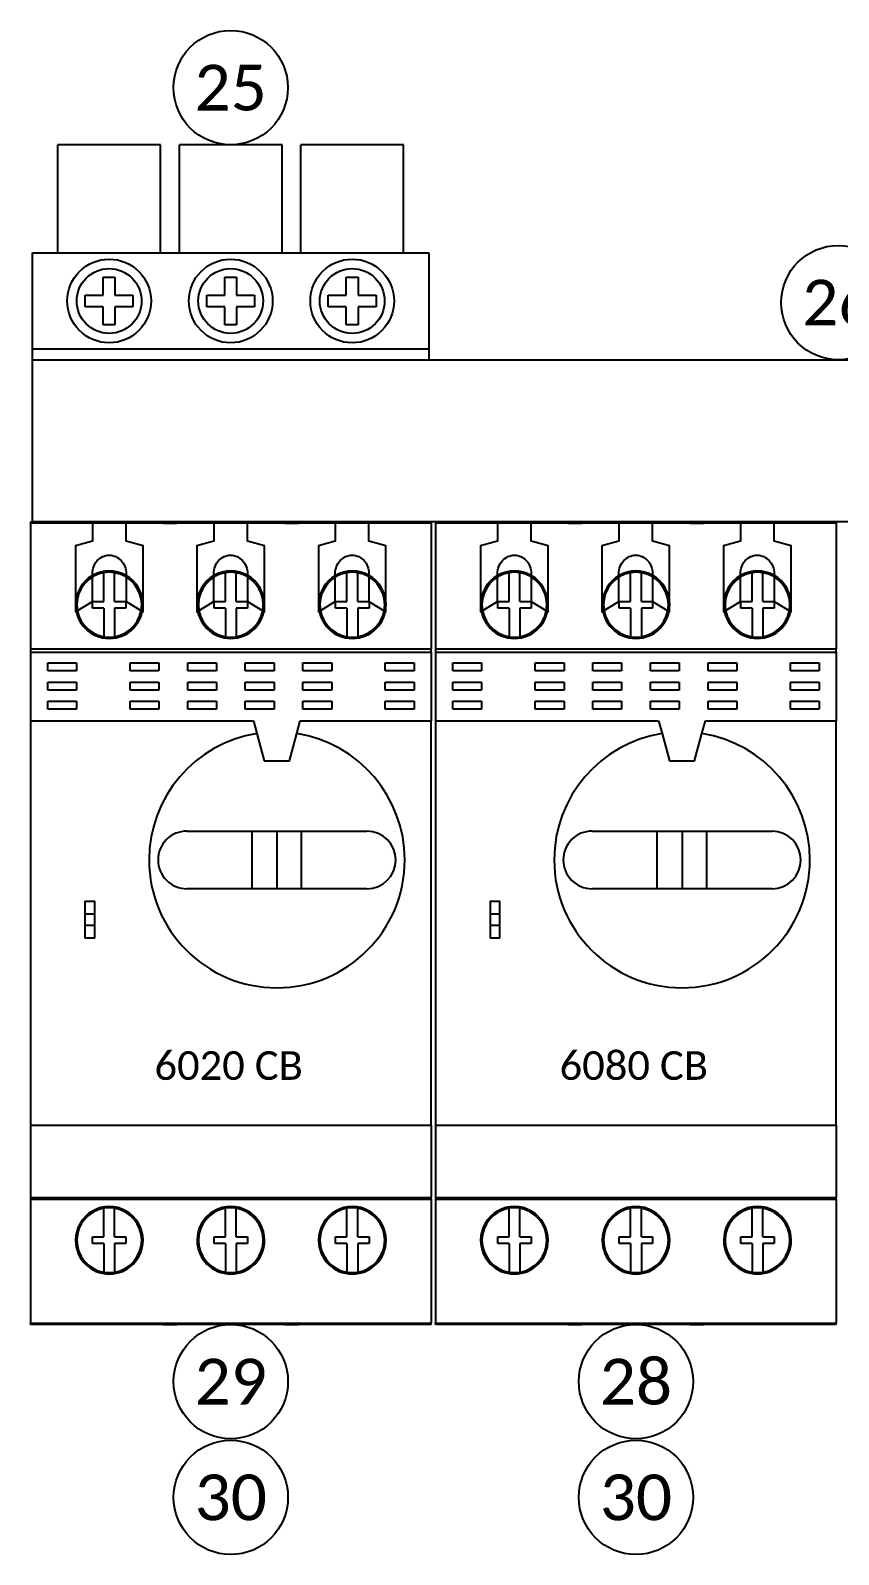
# Model space of a CAD drawing. Header units: inches. Extents: x 0 to 316, y -1 to 150.
# Drawn here: x 262.937 to 263.822, y 32.219 to 33.889 of the extents above; entities that cross this region are included whole.
import ezdxf
from ezdxf.enums import TextEntityAlignment as Align

# ---------------------------------------------------------------- set-up
doc = ezdxf.new("R2010")
doc.units = ezdxf.units.IN
doc.header["$MEASUREMENT"] = 0
doc.linetypes.add('HIDDEN2', pattern=[0.1875, 0.125, -0.0625])
doc.styles.add('Calibri', font='calibri.ttf')

# ---------------------------------------------------------------- blocks, each defined once
blk = doc.blocks.new('GV2L20')
at = {"color": 2}
for p, q in [((-0.876, 3.51), (-0.876, 2.9542)), ((-0.876, 3.51), (-0.876, 3.51)), ((-0.876, 3.51), (0.876, 3.51)), ((-0.2953, 3.5039), (-0.876, 3.5039)), ((-0.876, 3.5039), (-0.876, 3.5039)), ((-0.7323, 3.51), (-0.7323, 3.51)), ((-0.2953, 3.5039), (-0.2953, 3.5039)), ((-0.2953, 3.5039), (-0.2362, 3.5039)), ((0.2362, 3.5039), (-0.2362, 3.5039)), ((-0.2362, 3.5039), (-0.2362, 3.5039)), ((0.0768, 3.5039), (0.0768, 3.5039)), ((0.1476, 3.5039), (0.1476, 3.5039)), ((0.2159, 3.5039), (0.2159, 3.5039)), ((0.2362, 3.5039), (0.2362, 3.5039)), ((0.2362, 3.5039), (0.2953, 3.5039)), ((0.876, 3.5039), (0.2953, 3.5039)), ((0.2953, 3.5039), (0.2953, 3.5039)), ((0.3156, 3.5039), (0.3156, 3.5039)), ((0.3839, 3.5039), (0.3839, 3.5039)), ((0.4546, 3.5039), (0.4546, 3.5039)), ((0.7323, 3.51), (0.7323, 3.51)), ((0.876, 3.51), (0.876, 3.51)), ((0.876, 3.51), (0.876, 2.9542)), ((0.876, 3.5039), (0.876, 3.5039)), ((-0.876, 3.3602), (-0.876, 3.3602)), ((0.876, 3.3602), (0.876, 3.3602)), ((-0.5551, 3.2876), (-0.5551, 3.2876)), ((-0.5551, 3.1624), (-0.5551, 3.2876)), ((-0.5079, 3.2876), (-0.5079, 3.2876)), ((-0.5079, 3.1624), (-0.5079, 3.2876)), ((-0.0236, 3.2876), (-0.0236, 3.2876)), ((-0.0236, 3.1624), (-0.0236, 3.2876)), ((0.0236, 3.2876), (0.0236, 3.2876)), ((0.0236, 3.1624), (0.0236, 3.2876)), ((0.5079, 3.2876), (0.5079, 3.2876)), ((0.5079, 3.1624), (0.5079, 3.2876)), ((0.5551, 3.2876), (0.5551, 3.2876)), ((0.5551, 3.1624), (0.5551, 3.2876)), ((-0.876, 3.2303), (-0.876, 3.2303)), ((0.876, 3.2303), (0.876, 3.2303)), ((-0.6791, 3.1478), (-0.6791, 3.1478)), ((-0.6732, 3.1478), (-0.6732, 3.1478)), ((-0.6046, 3.1332), (-0.6046, 3.1624)), ((-0.6046, 3.1624), (-0.5551, 3.1624)), ((-0.6046, 3.1624), (-0.6046, 3.1624)), ((-0.5551, 3.1332), (-0.6046, 3.1332)), ((-0.6046, 3.1332), (-0.6046, 3.1332)), ((-0.5551, 3.1624), (-0.5551, 3.1624)), ((-0.5551, 3.1332), (-0.5551, 3.0081)), ((-0.5551, 3.1332), (-0.5551, 3.1332)), ((-0.5079, 3.1624), (-0.5079, 3.1624)), ((-0.5079, 3.1624), (-0.4584, 3.1624)), ((-0.5079, 3.1332), (-0.5079, 3.0081)), ((-0.4584, 3.1332), (-0.5079, 3.1332)), ((-0.5079, 3.1332), (-0.5079, 3.1332)), ((-0.4584, 3.1624), (-0.4584, 3.1332)), ((-0.4584, 3.1624), (-0.4584, 3.1624)), ((-0.4584, 3.1332), (-0.4584, 3.1332)), ((-0.3898, 3.1478), (-0.3898, 3.1478)), ((-0.3839, 3.1478), (-0.3839, 3.1478)), ((-0.1476, 3.1478), (-0.1476, 3.1478)), ((-0.1417, 3.1478), (-0.1417, 3.1478)), ((-0.0731, 3.1332), (-0.0731, 3.1624)), ((-0.0731, 3.1624), (-0.0236, 3.1624)), ((-0.0731, 3.1624), (-0.0731, 3.1624)), ((-0.0236, 3.1332), (-0.0731, 3.1332)), ((-0.0731, 3.1332), (-0.0731, 3.1332)), ((-0.0236, 3.1624), (-0.0236, 3.1624)), ((-0.0236, 3.1332), (-0.0236, 3.0081)), ((-0.0236, 3.1332), (-0.0236, 3.1332)), ((0.0236, 3.1624), (0.0236, 3.1624)), ((0.0236, 3.1624), (0.0731, 3.1624)), ((0.0236, 3.1332), (0.0236, 3.0081)), ((0.0731, 3.1332), (0.0236, 3.1332)), ((0.0236, 3.1332), (0.0236, 3.1332)), ((0.0731, 3.1624), (0.0731, 3.1332)), ((0.0731, 3.1624), (0.0731, 3.1624)), ((0.0731, 3.1332), (0.0731, 3.1332)), ((0.1417, 3.1478), (0.1417, 3.1478)), ((0.1476, 3.1478), (0.1476, 3.1478)), ((0.3839, 3.1478), (0.3839, 3.1478)), ((0.3898, 3.1478), (0.3898, 3.1478)), ((0.4584, 3.1332), (0.4584, 3.1624)), ((0.4584, 3.1624), (0.5079, 3.1624)), ((0.4584, 3.1624), (0.4584, 3.1624)), ((0.5079, 3.1332), (0.4584, 3.1332)), ((0.4584, 3.1332), (0.4584, 3.1332)), ((0.5079, 3.1624), (0.5079, 3.1624)), ((0.5079, 3.1332), (0.5079, 3.0081)), ((0.5079, 3.1332), (0.5079, 3.1332)), ((0.5551, 3.1624), (0.5551, 3.1624)), ((0.5551, 3.1624), (0.6046, 3.1624)), ((0.5551, 3.1332), (0.5551, 3.0081)), ((0.6046, 3.1332), (0.5551, 3.1332)), ((0.5551, 3.1332), (0.5551, 3.1332)), ((0.6046, 3.1624), (0.6046, 3.1332)), ((0.6046, 3.1624), (0.6046, 3.1624)), ((0.6046, 3.1332), (0.6046, 3.1332)), ((0.6732, 3.1478), (0.6732, 3.1478)), ((0.6791, 3.1478), (0.6791, 3.1478)), ((-0.5551, 3.0081), (-0.5551, 3.0081)), ((-0.5079, 3.0081), (-0.5079, 3.0081)), ((-0.0236, 3.0081), (-0.0236, 3.0081)), ((0.0236, 3.0081), (0.0236, 3.0081)), ((0.5079, 3.0081), (0.5079, 3.0081)), ((0.5551, 3.0081), (0.5551, 3.0081)), ((-0.876, 2.9542), (-0.876, 2.9398)), ((-0.876, 2.9542), (0.876, 2.9542)), ((-0.876, 2.9398), (-0.876, 2.6407)), ((-0.876, 2.9398), (0.876, 2.9398)), ((0.876, 2.9398), (0.876, 2.9542)), ((0.876, 2.9398), (0.876, 2.6407)), ((-0.8008, 2.8582), (-0.8008, 2.8936)), ((-0.8008, 2.8936), (-0.6748, 2.8936)), ((-0.6748, 2.8936), (-0.6748, 2.8582)), ((-0.4406, 2.8582), (-0.4406, 2.8936)), ((-0.4406, 2.8936), (-0.3146, 2.8936)), ((-0.3146, 2.8936), (-0.3146, 2.8582)), ((-0.1886, 2.8582), (-0.1886, 2.8936)), ((-0.1886, 2.8936), (-0.0626, 2.8936)), ((-0.0626, 2.8936), (-0.0626, 2.8582)), ((0.0634, 2.8582), (0.0634, 2.8936)), ((0.0634, 2.8936), (0.1894, 2.8936)), ((0.1894, 2.8936), (0.1894, 2.8582)), ((0.3154, 2.8582), (0.3154, 2.8936)), ((0.3154, 2.8936), (0.4413, 2.8936)), ((0.4413, 2.8936), (0.4413, 2.8582)), ((0.6756, 2.8582), (0.6756, 2.8936)), ((0.6756, 2.8936), (0.8016, 2.8936)), ((0.8016, 2.8936), (0.8016, 2.8582)), ((-0.6748, 2.8582), (-0.8008, 2.8582)), ((-0.8008, 2.8582), (-0.8008, 2.8582)), ((-0.8008, 2.7743), (-0.8008, 2.8098)), ((-0.8008, 2.8098), (-0.6748, 2.8098)), ((-0.8008, 2.8098), (-0.8008, 2.8098)), ((-0.6748, 2.8582), (-0.6748, 2.8582)), ((-0.6748, 2.8098), (-0.6748, 2.7743)), ((-0.6748, 2.8098), (-0.6748, 2.8098)), ((-0.3146, 2.8582), (-0.4406, 2.8582)), ((-0.4406, 2.8582), (-0.4406, 2.8582)), ((-0.4406, 2.7743), (-0.4406, 2.8098)), ((-0.4406, 2.8098), (-0.3146, 2.8098)), ((-0.4406, 2.8098), (-0.4406, 2.8098)), ((-0.3146, 2.8582), (-0.3146, 2.8582)), ((-0.3146, 2.8098), (-0.3146, 2.7743)), ((-0.3146, 2.8098), (-0.3146, 2.8098)), ((-0.0626, 2.8582), (-0.1886, 2.8582)), ((-0.1886, 2.8582), (-0.1886, 2.8582)), ((-0.1886, 2.7743), (-0.1886, 2.8098)), ((-0.1886, 2.8098), (-0.0626, 2.8098)), ((-0.1886, 2.8098), (-0.1886, 2.8098)), ((-0.0626, 2.8582), (-0.0626, 2.8582)), ((-0.0626, 2.8098), (-0.0626, 2.7743)), ((-0.0626, 2.8098), (-0.0626, 2.8098)), ((0.1894, 2.8582), (0.0634, 2.8582)), ((0.0634, 2.8582), (0.0634, 2.8582)), ((0.0634, 2.7743), (0.0634, 2.8098)), ((0.0634, 2.8098), (0.1894, 2.8098)), ((0.0634, 2.8098), (0.0634, 2.8098)), ((0.1894, 2.8582), (0.1894, 2.8582)), ((0.1894, 2.8098), (0.1894, 2.7743)), ((0.1894, 2.8098), (0.1894, 2.8098)), ((0.4413, 2.8582), (0.3154, 2.8582)), ((0.3154, 2.8582), (0.3154, 2.8582)), ((0.3154, 2.7743), (0.3154, 2.8098)), ((0.3154, 2.8098), (0.4413, 2.8098)), ((0.3154, 2.8098), (0.3154, 2.8098)), ((0.4413, 2.8582), (0.4413, 2.8582)), ((0.4413, 2.8098), (0.4413, 2.7743)), ((0.4413, 2.8098), (0.4413, 2.8098)), ((0.8016, 2.8582), (0.6756, 2.8582)), ((0.6756, 2.8582), (0.6756, 2.8582)), ((0.6756, 2.7743), (0.6756, 2.8098)), ((0.6756, 2.8098), (0.8016, 2.8098)), ((0.6756, 2.8098), (0.6756, 2.8098)), ((0.8016, 2.8582), (0.8016, 2.8582)), ((0.8016, 2.8098), (0.8016, 2.7743)), ((0.8016, 2.8098), (0.8016, 2.8098)), ((-0.6748, 2.7743), (-0.8008, 2.7743)), ((-0.8008, 2.7743), (-0.8008, 2.7743)), ((-0.6748, 2.7743), (-0.6748, 2.7743)), ((-0.3146, 2.7743), (-0.4406, 2.7743)), ((-0.4406, 2.7743), (-0.4406, 2.7743)), ((-0.3146, 2.7743), (-0.3146, 2.7743)), ((-0.0626, 2.7743), (-0.1886, 2.7743)), ((-0.1886, 2.7743), (-0.1886, 2.7743)), ((-0.0626, 2.7743), (-0.0626, 2.7743)), ((0.1894, 2.7743), (0.0634, 2.7743)), ((0.0634, 2.7743), (0.0634, 2.7743)), ((0.1894, 2.7743), (0.1894, 2.7743)), ((0.4413, 2.7743), (0.3154, 2.7743)), ((0.3154, 2.7743), (0.3154, 2.7743)), ((0.4413, 2.7743), (0.4413, 2.7743)), ((0.8016, 2.7743), (0.6756, 2.7743)), ((0.6756, 2.7743), (0.6756, 2.7743)), ((0.8016, 2.7743), (0.8016, 2.7743)), ((-0.8008, 2.6911), (-0.8008, 2.7266)), ((-0.8008, 2.7266), (-0.6748, 2.7266)), ((-0.8008, 2.7266), (-0.8008, 2.7266)), ((-0.6748, 2.6911), (-0.8008, 2.6911)), ((-0.8008, 2.6911), (-0.8008, 2.6911)), ((-0.6748, 2.7266), (-0.6748, 2.6911)), ((-0.6748, 2.7266), (-0.6748, 2.7266)), ((-0.6748, 2.6911), (-0.6748, 2.6911)), ((-0.4406, 2.6911), (-0.4406, 2.7266)), ((-0.4406, 2.7266), (-0.3146, 2.7266)), ((-0.4406, 2.7266), (-0.4406, 2.7266)), ((-0.3146, 2.6911), (-0.4406, 2.6911)), ((-0.4406, 2.6911), (-0.4406, 2.6911)), ((-0.3146, 2.7266), (-0.3146, 2.6911)), ((-0.3146, 2.7266), (-0.3146, 2.7266)), ((-0.3146, 2.6911), (-0.3146, 2.6911)), ((-0.1886, 2.6911), (-0.1886, 2.7266)), ((-0.1886, 2.7266), (-0.0626, 2.7266)), ((-0.1886, 2.7266), (-0.1886, 2.7266)), ((-0.0626, 2.6911), (-0.1886, 2.6911)), ((-0.1886, 2.6911), (-0.1886, 2.6911)), ((-0.0626, 2.7266), (-0.0626, 2.6911)), ((-0.0626, 2.7266), (-0.0626, 2.7266)), ((-0.0626, 2.6911), (-0.0626, 2.6911)), ((0.0634, 2.6911), (0.0634, 2.7266)), ((0.0634, 2.7266), (0.1894, 2.7266)), ((0.0634, 2.7266), (0.0634, 2.7266)), ((0.1894, 2.6911), (0.0634, 2.6911)), ((0.0634, 2.6911), (0.0634, 2.6911)), ((0.1894, 2.7266), (0.1894, 2.6911)), ((0.1894, 2.7266), (0.1894, 2.7266)), ((0.1894, 2.6911), (0.1894, 2.6911)), ((0.3154, 2.6911), (0.3154, 2.7266)), ((0.3154, 2.7266), (0.4413, 2.7266)), ((0.3154, 2.7266), (0.3154, 2.7266)), ((0.4413, 2.6911), (0.3154, 2.6911)), ((0.3154, 2.6911), (0.3154, 2.6911)), ((0.4413, 2.7266), (0.4413, 2.6911)), ((0.4413, 2.7266), (0.4413, 2.7266)), ((0.4413, 2.6911), (0.4413, 2.6911)), ((0.6756, 2.6911), (0.6756, 2.7266)), ((0.6756, 2.7266), (0.8016, 2.7266)), ((0.6756, 2.7266), (0.6756, 2.7266)), ((0.8016, 2.6911), (0.6756, 2.6911)), ((0.6756, 2.6911), (0.6756, 2.6911)), ((0.8016, 2.7266), (0.8016, 2.6911)), ((0.8016, 2.7266), (0.8016, 2.7266)), ((0.8016, 2.6911), (0.8016, 2.6911)), ((-0.876, 2.6407), (-0.8642, 2.6407)), ((-0.876, 2.6407), (-0.876, 0.8722)), ((-0.876, 2.6407), (-0.876, 2.6407)), ((-0.8642, 2.6407), (-0.8642, 2.6407)), ((-0.8642, 2.6407), (-0.3681, 2.6407)), ((-0.3681, 2.6407), (0.0993, 2.6407)), ((-0.3681, 2.6407), (-0.3681, 2.6407)), ((0.0993, 2.6407), (0.1145, 2.5839)), ((0.0993, 2.6407), (0.0993, 2.6407)), ((0.2886, 2.5839), (0.3038, 2.6407)), ((0.3038, 2.6407), (0.876, 2.6407)), ((0.3038, 2.6407), (0.3038, 2.6407)), ((0.876, 0.8722), (0.876, 2.6407)), ((0.876, 2.6407), (0.876, 2.6407)), ((0.1145, 2.5839), (0.1145, 2.5839)), ((0.1145, 2.5839), (0.1465, 2.4648)), ((0.2567, 2.4648), (0.2886, 2.5839)), ((0.2886, 2.5839), (0.2886, 2.5839)), ((-0.876, 2.5276), (-0.876, 2.5276)), ((0.876, 2.5276), (0.876, 2.5276)), ((-0.876, 2.4094), (-0.876, 2.4094)), ((0.1465, 2.4648), (0.1465, 2.4648)), ((0.1465, 2.4648), (0.1465, 2.4648)), ((0.1465, 2.4648), (0.2567, 2.4648)), ((0.2567, 2.4648), (0.2567, 2.4648)), ((0.2567, 2.4648), (0.2567, 2.4648)), ((0.876, 2.4094), (0.876, 2.4094)), ((-0.876, 2.374), (-0.876, 2.374)), ((0.876, 2.374), (0.876, 2.374)), ((-0.1921, 2.1577), (-0.1921, 2.1577)), ((-0.1921, 2.1577), (0.5953, 2.1577)), ((0.0933, 1.9057), (0.0933, 2.1577)), ((0.2016, 2.1577), (0.2016, 1.9057)), ((0.2016, 2.1577), (0.2016, 1.9057)), ((0.3098, 1.9057), (0.3098, 2.1577)), ((0.5953, 2.1577), (0.5953, 2.1577)), ((-0.876, 1.8976), (-0.876, 1.8976)), ((-0.1921, 1.9057), (-0.1921, 1.9057)), ((0.5953, 1.9057), (-0.1921, 1.9057)), ((0.5953, 1.9057), (0.5953, 1.9057)), ((0.876, 1.8976), (0.876, 1.8976)), ((-0.6378, 1.852), (-0.5945, 1.852)), ((-0.6378, 1.852), (-0.6378, 1.7704)), ((-0.5945, 1.7704), (-0.5945, 1.852)), ((-0.5945, 1.7941), (-0.6378, 1.7941)), ((-0.6378, 1.7704), (-0.6378, 1.6888)), ((-0.6378, 1.7468), (-0.5945, 1.7468)), ((-0.5945, 1.6888), (-0.5945, 1.7704)), ((-0.5945, 1.6888), (-0.6378, 1.6888)), ((0.876, 1.6063), (0.876, 1.6063)), ((-0.876, 1.1024), (-0.876, 1.1024)), ((0.876, 1.1024), (0.876, 1.1024)), ((-0.876, 1.063), (-0.876, 1.063)), ((0.876, 1.063), (0.876, 1.063)), ((-0.876, 0.8722), (0.876, 0.8722)), ((-0.876, 0.8722), (-0.876, 0.5553)), ((-0.876, 0.8722), (-0.876, 0.8722)), ((0.876, 0.8722), (0.876, 0.8722)), ((0.876, 0.8722), (0.876, 0.5553)), ((-0.876, 0.5553), (-0.876, 0.5482)), ((-0.876, 0.5553), (0.876, 0.5553)), ((-0.876, 0.5482), (-0.876, 0.0061)), ((-0.876, 0.5482), (0.876, 0.5482)), ((0.876, 0.5482), (0.876, 0.5553)), ((0.876, 0.5482), (0.876, 0.0061)), ((-0.5551, 0.5081), (-0.5551, 0.5081)), ((-0.5551, 0.3829), (-0.5551, 0.5081)), ((-0.5079, 0.5081), (-0.5079, 0.5081)), ((-0.5079, 0.3829), (-0.5079, 0.5081)), ((-0.0236, 0.5081), (-0.0236, 0.5081)), ((-0.0236, 0.3829), (-0.0236, 0.5081)), ((0.0236, 0.5081), (0.0236, 0.5081)), ((0.0236, 0.3829), (0.0236, 0.5081)), ((0.5079, 0.5081), (0.5079, 0.5081)), ((0.5079, 0.3829), (0.5079, 0.5081)), ((0.5551, 0.5081), (0.5551, 0.5081)), ((0.5551, 0.3829), (0.5551, 0.5081)), ((-0.6791, 0.3683), (-0.6791, 0.3683)), ((-0.6791, 0.3683), (-0.6791, 0.3683)), ((-0.6732, 0.3683), (-0.6732, 0.3683)), ((-0.6046, 0.3537), (-0.6046, 0.3829)), ((-0.6046, 0.3829), (-0.5551, 0.3829)), ((-0.6046, 0.3829), (-0.6046, 0.3829)), ((-0.5551, 0.3537), (-0.6046, 0.3537)), ((-0.6046, 0.3537), (-0.6046, 0.3537)), ((-0.5551, 0.3829), (-0.5551, 0.3829)), ((-0.5551, 0.3537), (-0.5551, 0.2286)), ((-0.5551, 0.3537), (-0.5551, 0.3537)), ((-0.5079, 0.3829), (-0.5079, 0.3829)), ((-0.5079, 0.3829), (-0.4584, 0.3829)), ((-0.5079, 0.3537), (-0.5079, 0.2286)), ((-0.4584, 0.3537), (-0.5079, 0.3537)), ((-0.5079, 0.3537), (-0.5079, 0.3537)), ((-0.4584, 0.3829), (-0.4584, 0.3537)), ((-0.4584, 0.3829), (-0.4584, 0.3829)), ((-0.4584, 0.3537), (-0.4584, 0.3537)), ((-0.3898, 0.3683), (-0.3898, 0.3683)), ((-0.3839, 0.3683), (-0.3839, 0.3683)), ((-0.3839, 0.3683), (-0.3839, 0.3683)), ((-0.1476, 0.3683), (-0.1476, 0.3683)), ((-0.1476, 0.3683), (-0.1476, 0.3683)), ((-0.1417, 0.3683), (-0.1417, 0.3683)), ((-0.0731, 0.3537), (-0.0731, 0.3829)), ((-0.0731, 0.3829), (-0.0236, 0.3829)), ((-0.0731, 0.3829), (-0.0731, 0.3829)), ((-0.0236, 0.3537), (-0.0731, 0.3537)), ((-0.0731, 0.3537), (-0.0731, 0.3537)), ((-0.0236, 0.3829), (-0.0236, 0.3829)), ((-0.0236, 0.3537), (-0.0236, 0.2286)), ((-0.0236, 0.3537), (-0.0236, 0.3537)), ((0.0236, 0.3829), (0.0236, 0.3829)), ((0.0236, 0.3829), (0.0731, 0.3829)), ((0.0236, 0.3537), (0.0236, 0.2286)), ((0.0731, 0.3537), (0.0236, 0.3537)), ((0.0236, 0.3537), (0.0236, 0.3537)), ((0.0731, 0.3829), (0.0731, 0.3537)), ((0.0731, 0.3829), (0.0731, 0.3829)), ((0.0731, 0.3537), (0.0731, 0.3537)), ((0.1417, 0.3683), (0.1417, 0.3683)), ((0.1476, 0.3683), (0.1476, 0.3683)), ((0.1476, 0.3683), (0.1476, 0.3683)), ((0.3839, 0.3683), (0.3839, 0.3683)), ((0.3839, 0.3683), (0.3839, 0.3683)), ((0.3898, 0.3683), (0.3898, 0.3683)), ((0.4584, 0.3537), (0.4584, 0.3829)), ((0.4584, 0.3829), (0.5079, 0.3829)), ((0.4584, 0.3829), (0.4584, 0.3829)), ((0.5079, 0.3537), (0.4584, 0.3537)), ((0.4584, 0.3537), (0.4584, 0.3537)), ((0.5079, 0.3829), (0.5079, 0.3829)), ((0.5079, 0.3537), (0.5079, 0.2286)), ((0.5079, 0.3537), (0.5079, 0.3537)), ((0.5551, 0.3829), (0.5551, 0.3829)), ((0.5551, 0.3829), (0.6046, 0.3829)), ((0.5551, 0.3537), (0.5551, 0.2286)), ((0.6046, 0.3537), (0.5551, 0.3537)), ((0.5551, 0.3537), (0.5551, 0.3537)), ((0.6046, 0.3829), (0.6046, 0.3537)), ((0.6046, 0.3829), (0.6046, 0.3829)), ((0.6046, 0.3537), (0.6046, 0.3537)), ((0.6732, 0.3683), (0.6732, 0.3683)), ((0.6791, 0.3683), (0.6791, 0.3683)), ((0.6791, 0.3683), (0.6791, 0.3683)), ((-0.5551, 0.2286), (-0.5551, 0.2286)), ((-0.5079, 0.2286), (-0.5079, 0.2286)), ((-0.0236, 0.2286), (-0.0236, 0.2286)), ((0.0236, 0.2286), (0.0236, 0.2286)), ((0.5079, 0.2286), (0.5079, 0.2286)), ((0.5551, 0.2286), (0.5551, 0.2286)), ((-0.876, 0.0061), (-0.876, 0.0061)), ((-0.876, 0.0061), (0.876, 0.0061)), ((-0.876, 0), (-0.876, 0.0061)), ((-0.2953, 0), (-0.876, 0)), ((-0.876, 0), (-0.876, 0)), ((-0.7323, 0.0061), (-0.7323, 0.0061)), ((-0.6949, 0.0061), (-0.6949, 0.0061)), ((-0.4546, 0), (-0.4546, 0)), ((-0.3839, 0), (-0.3839, 0)), ((-0.3681, 0.0061), (-0.3681, 0.0061)), ((-0.3156, 0), (-0.3156, 0)), ((-0.2953, 0.0061), (-0.2953, 0.0061)), ((-0.2953, 0), (-0.2362, 0)), ((-0.2362, 0.0061), (-0.2362, 0.0061)), ((0.2362, 0), (-0.2362, 0)), ((-0.2159, 0), (-0.2159, 0)), ((-0.1634, 0.0061), (-0.1634, 0.0061)), ((-0.1476, 0), (-0.1476, 0)), ((-0.0769, 0), (-0.0769, 0)), ((0.1634, 0.0061), (0.1634, 0.0061)), ((0.2362, 0), (0.2953, 0)), ((0.876, 0), (0.2953, 0)), ((0.3681, 0.0061), (0.3681, 0.0061)), ((0.6949, 0.0061), (0.6949, 0.0061)), ((0.7323, 0.0061), (0.7323, 0.0061)), ((0.876, 0.0061), (0.876, 0.0061)), ((0.876, 0), (0.876, 0.0061)), ((0.876, 0), (0.876, 0))]:
    blk.add_line(p, q, dxfattribs=at)
for centre, radius, start, end in [((-0.5315, 3.1478), 0.1476, 0, 180.00002), ((-0.5315, 3.1478), 0.1417, 99.59404, 180.00002), ((-0.5315, 3.1478), 0.1417, 80.40592, 99.59404), ((-0.5315, 3.1478), 0.1417, 0, 80.40592), ((0, 3.1478), 0.1476, 0, 180.00002), ((0, 3.1478), 0.1417, 99.59404, 180.00002), ((0, 3.1478), 0.1417, 80.40592, 99.59404), ((0, 3.1478), 0.1417, 0, 80.40592), ((0.5315, 3.1478), 0.1476, 0, 180.00002), ((0.5315, 3.1478), 0.1417, 99.59404, 180.00002), ((0.5315, 3.1478), 0.1417, 80.40592, 99.59404), ((0.5315, 3.1478), 0.1417, 0, 80.40592), ((-0.5315, 3.1478), 0.1476, 180.00002, 0), ((-0.5315, 3.1478), 0.1417, 180.00002, 260.40596), ((-0.5315, 3.1478), 0.1417, 279.59408, 0), ((0, 3.1478), 0.1476, 180.00002, 0), ((0, 3.1478), 0.1417, 180.00002, 260.40596), ((0, 3.1478), 0.1417, 279.59408, 0), ((0.5315, 3.1478), 0.1476, 180.00002, 0), ((0.5315, 3.1478), 0.1417, 180.00002, 260.40596), ((0.5315, 3.1478), 0.1417, 279.59408, 0), ((-0.5315, 3.1478), 0.1417, 260.40596, 279.59408), ((0, 3.1478), 0.1417, 260.40596, 279.59408), ((0.5315, 3.1478), 0.1417, 260.40596, 279.59408), ((0.2016, 2.0317), 0.5591, 98.95778, 180.00002), ((0.2016, 2.0317), 0.5591, 0, 81.04224), ((-0.1921, 2.0317), 0.126, 89.99998, 180.00002), ((0.5953, 2.0317), 0.126, 0, 89.99998), ((0.2016, 2.0317), 0.5591, 180.00002, 0), ((-0.1921, 2.0317), 0.126, 180.00002, 270.00002), ((0.5953, 2.0317), 0.126, 270.00002, 0), ((-0.5315, 0.3683), 0.1476, 0, 180.00002), ((-0.5315, 0.3683), 0.1417, 99.59404, 180.00002), ((-0.5315, 0.3683), 0.1417, 80.40592, 99.59404), ((-0.5315, 0.3683), 0.1417, 0, 80.40592), ((0, 0.3683), 0.1476, 0, 180.00002), ((0, 0.3683), 0.1417, 99.59404, 180.00002), ((0, 0.3683), 0.1417, 80.40592, 99.59404), ((0, 0.3683), 0.1417, 0, 80.40592), ((0.5315, 0.3683), 0.1476, 0, 180.00002), ((0.5315, 0.3683), 0.1417, 99.59404, 180.00002), ((0.5315, 0.3683), 0.1417, 80.40592, 99.59404), ((0.5315, 0.3683), 0.1417, 0, 80.40592), ((-0.5315, 0.3683), 0.1476, 180.00002, 0), ((-0.5315, 0.3683), 0.1417, 180.00002, 260.40596), ((-0.5315, 0.3683), 0.1417, 279.59408, 0), ((0, 0.3683), 0.1476, 180.00002, 0), ((0, 0.3683), 0.1417, 180.00002, 260.40596), ((0, 0.3683), 0.1417, 279.59408, 0), ((0.5315, 0.3683), 0.1476, 180.00002, 0), ((0.5315, 0.3683), 0.1417, 180.00002, 260.40596), ((0.5315, 0.3683), 0.1417, 279.59408, 0), ((-0.5315, 0.3683), 0.1417, 260.40596, 279.59408), ((0, 0.3683), 0.1417, 260.40596, 279.59408), ((0.5315, 0.3683), 0.1417, 260.40596, 279.59408)]:
    blk.add_arc(centre, radius, start, end, dxfattribs=at)
at = {"color": 3, "style": 'Calibri'}
blk.add_attdef('DEVICE', text='', height=0.125, dxfattribs=at).set_placement((-0.0094, 1.0699), align=Align.CENTER)
blk = doc.blocks.new('Reference Number')
at = {"color": 6, "linetype": 'Continuous'}
blk.add_circle((0, 0), 0.125, dxfattribs=at)
at = {"color": 6, "linetype": 'Continuous', "style": 'Calibri'}
blk.add_attdef('REFERENCE_#', text='', height=0.1, dxfattribs=at).set_placement((0, 0), align=Align.MIDDLE_CENTER)
blk = doc.blocks.new('GV2G345')
at = {"color": 2}
for p, q in [((-2.9646, 1.6492), (-3.4134, 1.6492)), ((-3.4134, 1.1768), (-3.4134, 1.6492)), ((-2.9646, 1.1768), (-2.9646, 1.6492)), ((-2.4331, 1.6492), (-2.8819, 1.6492)), ((-2.8819, 1.1768), (-2.8819, 1.6492)), ((-2.4331, 1.1768), (-2.4331, 1.6492)), ((-1.9016, 1.6492), (-2.3504, 1.6492)), ((-2.3504, 1.1768), (-2.3504, 1.6492)), ((-1.9016, 1.1768), (-1.9016, 1.6492)), ((-3.5236, 1.1768), (-1.7913, 1.1768)), ((-3.5236, 0.7555), (-3.5236, 1.1768)), ((-1.7913, 1.1768), (-1.7913, 0.7555)), ((-3.2147, 0.9918), (-3.2147, 1.0705)), ((-3.2147, 1.0705), (-3.1635, 1.0705)), ((-3.1635, 1.0705), (-3.1635, 0.9918)), ((-2.6829, 0.992), (-2.6829, 1.0707)), ((-2.6829, 1.0707), (-2.6317, 1.0707)), ((-2.6317, 1.0707), (-2.6317, 0.992)), ((-2.1519, 0.9923), (-2.1519, 1.071)), ((-2.1519, 1.071), (-2.1007, 1.071)), ((-2.1007, 1.071), (-2.1007, 0.9923)), ((-3.2934, 0.9406), (-3.2934, 0.9918)), ((-3.2934, 0.9918), (-3.2147, 0.9918)), ((-3.2147, 0.9406), (-3.2934, 0.9406)), ((-3.2147, 0.8619), (-3.2147, 0.9406)), ((-3.1635, 0.9918), (-3.0848, 0.9918)), ((-3.0848, 0.9406), (-3.1635, 0.9406)), ((-3.1635, 0.9406), (-3.1635, 0.8619)), ((-3.0848, 0.9918), (-3.0848, 0.9406)), ((-2.7617, 0.9408), (-2.7617, 0.992)), ((-2.7617, 0.992), (-2.6829, 0.992)), ((-2.6829, 0.9408), (-2.7617, 0.9408)), ((-2.6829, 0.8621), (-2.6829, 0.9408)), ((-2.6317, 0.992), (-2.553, 0.992)), ((-2.553, 0.9408), (-2.6317, 0.9408)), ((-2.6317, 0.9408), (-2.6317, 0.8621)), ((-2.553, 0.992), (-2.553, 0.9408)), ((-2.2306, 0.9411), (-2.2306, 0.9923)), ((-2.2306, 0.9923), (-2.1519, 0.9923)), ((-2.1519, 0.9411), (-2.2306, 0.9411)), ((-2.1519, 0.8624), (-2.1519, 0.9411)), ((-2.1007, 0.9923), (-2.022, 0.9923)), ((-2.022, 0.9411), (-2.1007, 0.9411)), ((-2.1007, 0.9411), (-2.1007, 0.8624)), ((-2.022, 0.9923), (-2.022, 0.9411)), ((-3.1635, 0.8619), (-3.2147, 0.8619)), ((-2.6317, 0.8621), (-2.6829, 0.8621)), ((-2.1007, 0.8624), (-2.1519, 0.8624)), ((-3.5236, 0.7091), (-3.5236, 0.7555)), ((-1.7913, 0.7555), (-3.5236, 0.7555)), ((-1.7913, 0.7555), (-1.7913, 0.7091)), ((-1.7913, -0.0002), (-1.7913, -0.0004))]:
    blk.add_line(p, q, dxfattribs=at)
for points in [[(-3.5236, 0.7091), (1.752, 0.7091), (1.752, 0.0004), (-3.5236, -0.0004), (-3.5236, 0.7091)], [(-3.2623, -0.0036), (-3.2623, -0.0843), (-3.3362, -0.104), (-3.3362, -0.3933), (-3.2623, -0.3481), (-3.2623, -0.2268), (-3.2619, -0.2184), (-3.2608, -0.2103), (-3.259, -0.2025), (-3.2565, -0.195), (-3.2534, -0.1879), (-3.2497, -0.1812), (-3.2454, -0.175), (-3.2407, -0.1692), (-3.2354, -0.164), (-3.2297, -0.1594), (-3.2237, -0.1553), (-3.2172, -0.1519), (-3.2104, -0.1492), (-3.2034, -0.1472), (-3.1961, -0.146), (-3.1885, -0.1456), (-3.181, -0.146), (-3.1737, -0.1472), (-3.1666, -0.1492), (-3.1598, -0.1519), (-3.1534, -0.1553), (-3.1473, -0.1594), (-3.1416, -0.164), (-3.1364, -0.1692), (-3.1317, -0.175), (-3.1274, -0.1812), (-3.1237, -0.1879), (-3.1206, -0.195), (-3.1181, -0.2025), (-3.1163, -0.2103), (-3.1152, -0.2184), (-3.1148, -0.2268), (-3.1147, -0.3481), (-3.0408, -0.3933), (-3.0408, -0.104), (-3.1147, -0.0843), (-3.1147, -0.0036)], [(-2.7318, -0.0036), (-2.7318, -0.0843), (-2.8057, -0.104), (-2.8057, -0.3933), (-2.7318, -0.3481), (-2.7318, -0.2268), (-2.7314, -0.2184), (-2.7303, -0.2103), (-2.7284, -0.2025), (-2.726, -0.195), (-2.7228, -0.1879), (-2.7191, -0.1812), (-2.7149, -0.175), (-2.7101, -0.1692), (-2.7049, -0.164), (-2.6992, -0.1594), (-2.6931, -0.1553), (-2.6867, -0.1519), (-2.6799, -0.1492), (-2.6729, -0.1472), (-2.6655, -0.146), (-2.658, -0.1456), (-2.6505, -0.146), (-2.6432, -0.1472), (-2.6361, -0.1492), (-2.6293, -0.1519), (-2.6229, -0.1553), (-2.6168, -0.1594), (-2.6111, -0.164), (-2.6059, -0.1692), (-2.6011, -0.175), (-2.5969, -0.1812), (-2.5932, -0.1879), (-2.5901, -0.195), (-2.5876, -0.2025), (-2.5858, -0.2103), (-2.5847, -0.2184), (-2.5843, -0.2268), (-2.5842, -0.3481), (-2.5103, -0.3933), (-2.5103, -0.104), (-2.5842, -0.0843), (-2.5842, -0.0036)], [(-2.2003, -0.0036), (-2.2003, -0.0843), (-2.2742, -0.104), (-2.2742, -0.3933), (-2.2003, -0.3481), (-2.2003, -0.2268), (-2.1999, -0.2184), (-2.1988, -0.2103), (-2.1969, -0.2025), (-2.1945, -0.195), (-2.1914, -0.1879), (-2.1877, -0.1812), (-2.1834, -0.175), (-2.1786, -0.1692), (-2.1734, -0.164), (-2.1677, -0.1594), (-2.1616, -0.1553), (-2.1552, -0.1519), (-2.1484, -0.1492), (-2.1414, -0.1472), (-2.134, -0.146), (-2.1265, -0.1456), (-2.119, -0.146), (-2.1117, -0.1472), (-2.1046, -0.1492), (-2.0978, -0.1519), (-2.0914, -0.1553), (-2.0853, -0.1594), (-2.0796, -0.164), (-2.0744, -0.1692), (-2.0696, -0.175), (-2.0654, -0.1812), (-2.0617, -0.1879), (-2.0586, -0.195), (-2.0561, -0.2025), (-2.0543, -0.2103), (-2.0532, -0.2184), (-2.0528, -0.2268), (-2.0527, -0.3481), (-1.9788, -0.3933), (-1.9788, -0.104), (-2.0527, -0.0843), (-2.0527, -0.0036)], [(-1.4907, -0.0036), (-1.4907, -0.0843), (-1.5645, -0.104), (-1.5645, -0.3933), (-1.4907, -0.3481), (-1.4906, -0.2268), (-1.4902, -0.2184), (-1.4891, -0.2103), (-1.4873, -0.2025), (-1.4848, -0.195), (-1.4817, -0.1879), (-1.478, -0.1812), (-1.4738, -0.175), (-1.469, -0.1692), (-1.4638, -0.164), (-1.4581, -0.1594), (-1.452, -0.1553), (-1.4455, -0.1519), (-1.4388, -0.1492), (-1.4317, -0.1472), (-1.4244, -0.146), (-1.4169, -0.1456), (-1.4093, -0.146), (-1.402, -0.1472), (-1.3949, -0.1492), (-1.3882, -0.1519), (-1.3817, -0.1553), (-1.3757, -0.1594), (-1.37, -0.164), (-1.3648, -0.1692), (-1.36, -0.175), (-1.3558, -0.1812), (-1.3521, -0.1879), (-1.349, -0.195), (-1.3465, -0.2025), (-1.3447, -0.2103), (-1.3435, -0.2184), (-1.3431, -0.2268), (-1.343, -0.3481), (-1.2692, -0.3933), (-1.2692, -0.104), (-1.343, -0.0843), (-1.343, -0.0036)], [(-0.9602, -0.0036), (-0.9602, -0.0843), (-1.034, -0.104), (-1.034, -0.3933), (-0.9602, -0.3481), (-0.9601, -0.2268), (-0.9597, -0.2184), (-0.9586, -0.2103), (-0.9568, -0.2025), (-0.9543, -0.195), (-0.9512, -0.1879), (-0.9475, -0.1812), (-0.9432, -0.175), (-0.9385, -0.1692), (-0.9332, -0.164), (-0.9276, -0.1594), (-0.9215, -0.1553), (-0.915, -0.1519), (-0.9083, -0.1492), (-0.9012, -0.1472), (-0.8939, -0.146), (-0.8863, -0.1456), (-0.8788, -0.146), (-0.8715, -0.1472), (-0.8644, -0.1492), (-0.8577, -0.1519), (-0.8512, -0.1553), (-0.8451, -0.1594), (-0.8395, -0.164), (-0.8342, -0.1692), (-0.8295, -0.175), (-0.8252, -0.1812), (-0.8215, -0.1879), (-0.8184, -0.195), (-0.816, -0.2025), (-0.8141, -0.2103), (-0.813, -0.2184), (-0.8126, -0.2268), (-0.8125, -0.3481), (-0.7387, -0.3933), (-0.7387, -0.104), (-0.8125, -0.0843), (-0.8125, -0.0036)], [(-0.4287, -0.0036), (-0.4287, -0.0843), (-0.5025, -0.104), (-0.5025, -0.3933), (-0.4287, -0.3481), (-0.4286, -0.2268), (-0.4282, -0.2184), (-0.4271, -0.2103), (-0.4253, -0.2025), (-0.4228, -0.195), (-0.4197, -0.1879), (-0.416, -0.1812), (-0.4118, -0.175), (-0.407, -0.1692), (-0.4017, -0.164), (-0.3961, -0.1594), (-0.39, -0.1553), (-0.3835, -0.1519), (-0.3768, -0.1492), (-0.3697, -0.1472), (-0.3624, -0.146), (-0.3548, -0.1456), (-0.3473, -0.146), (-0.34, -0.1472), (-0.3329, -0.1492), (-0.3262, -0.1519), (-0.3197, -0.1553), (-0.3137, -0.1594), (-0.308, -0.164), (-0.3027, -0.1692), (-0.298, -0.175), (-0.2937, -0.1812), (-0.29, -0.1879), (-0.2869, -0.195), (-0.2845, -0.2025), (-0.2826, -0.2103), (-0.2815, -0.2184), (-0.2811, -0.2268), (-0.281, -0.3481), (-0.2072, -0.3933), (-0.2072, -0.104), (-0.281, -0.0843), (-0.281, -0.0036)], [(0.281, -0.0036), (0.281, -0.0843), (0.2071, -0.104), (0.2071, -0.3933), (0.281, -0.3481), (0.281, -0.2268), (0.2814, -0.2184), (0.2825, -0.2103), (0.2843, -0.2025), (0.2868, -0.195), (0.2899, -0.1879), (0.2936, -0.1812), (0.2979, -0.175), (0.3026, -0.1692), (0.3079, -0.164), (0.3136, -0.1594), (0.3196, -0.1553), (0.3261, -0.1519), (0.3329, -0.1492), (0.3399, -0.1472), (0.3473, -0.146), (0.3548, -0.1456), (0.3623, -0.146), (0.3696, -0.1472), (0.3767, -0.1492), (0.3835, -0.1519), (0.3899, -0.1553), (0.396, -0.1594), (0.4017, -0.164), (0.4069, -0.1692), (0.4116, -0.175), (0.4159, -0.1812), (0.4196, -0.1879), (0.4227, -0.195), (0.4252, -0.2025), (0.427, -0.2103), (0.4281, -0.2184), (0.4285, -0.2268), (0.4286, -0.3481), (0.5025, -0.3933), (0.5025, -0.104), (0.4286, -0.0843), (0.4286, -0.0036)], [(0.8115, -0.0036), (0.8115, -0.0843), (0.7376, -0.104), (0.7376, -0.3933), (0.8115, -0.3481), (0.8115, -0.2268), (0.8119, -0.2184), (0.813, -0.2103), (0.8149, -0.2025), (0.8173, -0.195), (0.8205, -0.1879), (0.8241, -0.1812), (0.8284, -0.175), (0.8332, -0.1692), (0.8384, -0.164), (0.8441, -0.1594), (0.8502, -0.1553), (0.8566, -0.1519), (0.8634, -0.1492), (0.8705, -0.1472), (0.8778, -0.146), (0.8853, -0.1456), (0.8928, -0.146), (0.9002, -0.1472), (0.9072, -0.1492), (0.914, -0.1519), (0.9204, -0.1553), (0.9265, -0.1594), (0.9322, -0.164), (0.9374, -0.1692), (0.9422, -0.175), (0.9464, -0.1812), (0.9501, -0.1879), (0.9532, -0.195), (0.9557, -0.2025), (0.9575, -0.2103), (0.9586, -0.2184), (0.959, -0.2268), (0.9591, -0.3481), (1.033, -0.3933), (1.033, -0.104), (0.9591, -0.0843), (0.9591, -0.0036)], [(1.343, -0.0036), (1.343, -0.0843), (1.2691, -0.104), (1.2691, -0.3933), (1.343, -0.3481), (1.343, -0.2268), (1.3434, -0.2184), (1.3445, -0.2103), (1.3464, -0.2025), (1.3488, -0.195), (1.3519, -0.1879), (1.3556, -0.1812), (1.3599, -0.175), (1.3647, -0.1692), (1.3699, -0.164), (1.3756, -0.1594), (1.3817, -0.1553), (1.3881, -0.1519), (1.3949, -0.1492), (1.4019, -0.1472), (1.4093, -0.146), (1.4168, -0.1456), (1.4243, -0.146), (1.4316, -0.1472), (1.4387, -0.1492), (1.4455, -0.1519), (1.4519, -0.1553), (1.458, -0.1594), (1.4637, -0.164), (1.4689, -0.1692), (1.4737, -0.175), (1.4779, -0.1812), (1.4816, -0.1879), (1.4847, -0.195), (1.4872, -0.2025), (1.489, -0.2103), (1.4901, -0.2184), (1.4905, -0.2268), (1.4906, -0.3481), (1.5645, -0.3933), (1.5645, -0.104), (1.4906, -0.0843), (1.4906, -0.0036)]]:
    blk.add_lwpolyline(points, dxfattribs=at)
for centre, radius in [((-3.189, 0.9661), 0.1831), ((-2.6575, 0.9661), 0.1831), ((-2.126, 0.9661), 0.1831), ((-3.189, 0.9661), 0.1417), ((-2.6575, 0.9661), 0.1417), ((-2.126, 0.9661), 0.1417)]:
    blk.add_circle(centre, radius, dxfattribs=at)

msp = doc.modelspace()

# ---------------------------------------------------------------- block references
at = {"color": 7, "linetype": 'HIDDEN2', "ltscale": 2, "xscale": 0.5008915870249045, "yscale": 0.5008915870249045, "zscale": 0.5008915870249045}
for p, values in [((263.15589, 33.82606), {'REFERENCE_#': '25'}), ((263.82144, 33.5906), {'REFERENCE_#': '26'}), ((263.15601, 32.40872), {'REFERENCE_#': '29'}), ((263.59971, 32.40872), {'REFERENCE_#': '28'}), ((263.15601, 32.28197), {'REFERENCE_#': '30'}), ((263.59971, 32.28197), {'REFERENCE_#': '30'})]:
    msp.add_blockref('Reference Number', p, dxfattribs=at).add_auto_attribs(values)
at = {"linetype": 'Continuous', "xscale": 0.2504457935124523, "yscale": 0.2504457935124523, "zscale": 0.2504457935124523}
msp.add_blockref('GV2G345', (263.82144, 33.35041), dxfattribs=at)
for p, values in [((263.15601, 32.47133), {'DEVICE': '6020 CB'}), ((263.59971, 32.47133), {'DEVICE': '6080 CB'})]:
    msp.add_blockref('GV2L20', p, dxfattribs=at).add_auto_attribs(values)

doc.saveas('drawing.dxf')
